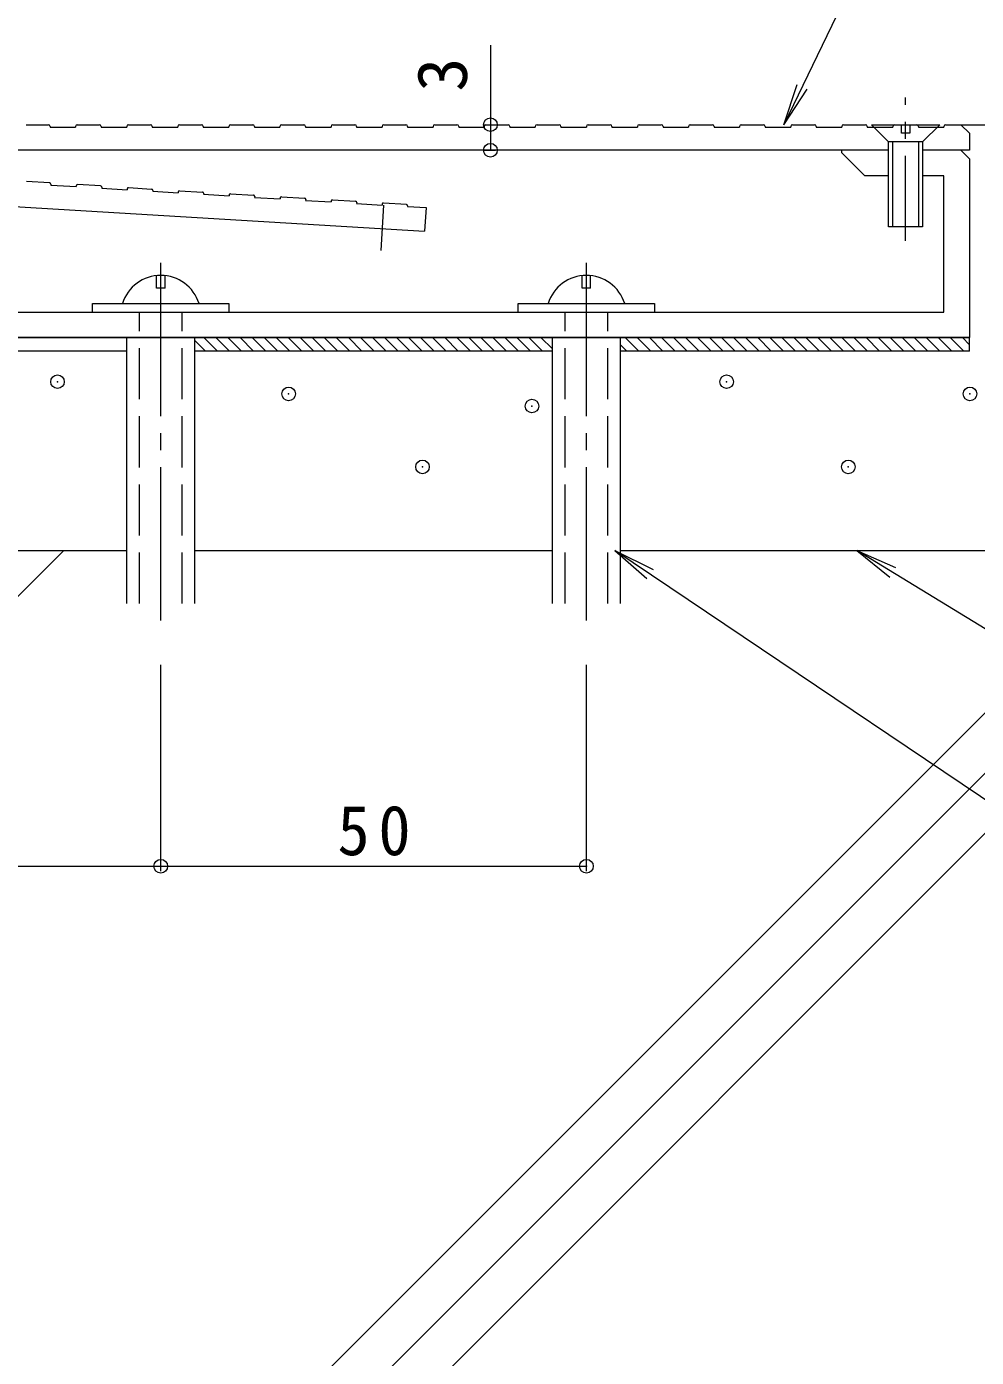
# Model space of a CAD drawing. Units: millimetres at full size, sheet at 1:2; details may follow other scales. Extents: x -278 to 305, y -274 to 185.
# Drawn here: x -27.1 to 84.5, y -118.3 to 38 of the extents above; entities that cross this region are included whole.
import ezdxf
from ezdxf.enums import TextEntityAlignment as Align

# ---------------------------------------------------------------- set-up
doc = ezdxf.new("R2010")
doc.units = ezdxf.units.MM
doc.header["$LTSCALE"] = 2
doc.header["$PDMODE"] = 32
doc.header["$PDSIZE"] = 1.6
for name, pattern in [('CHAIN1', [8, 5, -1, 1, -1]), ('CHAIN2', [12, 9, -1, 1, -1]), ('DASHED3', [4, 3, -1])]:
    doc.linetypes.add(name, pattern=pattern)
for name, color, linetype, lineweight in [('D-0', 3, 'Continuous', 9), ('D-1', 2, 'Continuous', 9), ('D-2', 4, 'Continuous', 9), ('D-3', 6, 'Continuous', 5), ('D-4', 7, 'Continuous', 9), ('D-5', 7, 'Continuous', 9)]:
    doc.layers.add(name, color=color, linetype=linetype, lineweight=lineweight)
doc.styles.add('ＭＳ ゴシック', font='')
doc.styles.get('ＭＳ ゴシック').set_extended_font_data('MS Gothic')

msp = doc.modelspace()

# ---------------------------------------------------------------- linework, layer by layer
at = {"layer": 'D-0'}
for p, q in [((-27.113, 26.49), (-24.513, 26.49)), ((-24.313, 26.29), (-24.313, 26.19)), ((-24.313, 26.19), (-21.313, 26.19)), ((-21.313, 26.29), (-21.313, 26.19)), ((-21.113, 26.49), (-18.513, 26.49)), ((-18.313, 26.29), (-18.313, 26.19)), ((-18.313, 26.19), (-15.313, 26.19)), ((-15.313, 26.29), (-15.313, 26.19)), ((-15.113, 26.49), (-12.513, 26.49)), ((-12.313, 26.29), (-12.313, 26.19)), ((-12.313, 26.19), (-9.313, 26.19)), ((-9.313, 26.29), (-9.313, 26.19)), ((-9.113, 26.49), (-6.513, 26.49)), ((-6.313, 26.29), (-6.313, 26.19)), ((-6.313, 26.19), (-3.313, 26.19)), ((-3.313, 26.29), (-3.313, 26.19)), ((-3.113, 26.49), (-0.513, 26.49)), ((-0.313, 26.29), (-0.313, 26.19)), ((-0.313, 26.19), (2.687, 26.19)), ((2.687, 26.29), (2.687, 26.19)), ((2.887, 26.49), (5.487, 26.49)), ((5.687, 26.29), (5.687, 26.19)), ((5.687, 26.19), (8.687, 26.19)), ((8.687, 26.29), (8.687, 26.19)), ((8.887, 26.49), (11.487, 26.49)), ((11.687, 26.29), (11.687, 26.19)), ((11.687, 26.19), (14.687, 26.19)), ((14.687, 26.29), (14.687, 26.19)), ((14.887, 26.49), (17.487, 26.49)), ((17.687, 26.29), (17.687, 26.19)), ((17.687, 26.19), (20.687, 26.19)), ((20.687, 26.29), (20.687, 26.19)), ((20.887, 26.49), (23.487, 26.49)), ((23.687, 26.29), (23.687, 26.19)), ((23.687, 26.19), (26.687, 26.19)), ((26.687, 26.29), (26.687, 26.19)), ((26.887, 26.49), (29.487, 26.49)), ((29.687, 26.29), (29.687, 26.19)), ((29.687, 26.19), (32.687, 26.19)), ((32.687, 26.29), (32.687, 26.19)), ((32.887, 26.49), (35.487, 26.49)), ((35.687, 26.29), (35.687, 26.19)), ((35.687, 26.19), (38.687, 26.19)), ((38.687, 26.29), (38.687, 26.19)), ((38.887, 26.49), (41.487, 26.49)), ((41.687, 26.29), (41.687, 26.19)), ((41.687, 26.19), (44.687, 26.19)), ((44.687, 26.29), (44.687, 26.19)), ((44.887, 26.49), (47.487, 26.49)), ((47.687, 26.29), (47.687, 26.19)), ((47.687, 26.19), (50.687, 26.19)), ((50.687, 26.29), (50.687, 26.19)), ((50.887, 26.49), (53.487, 26.49)), ((53.687, 26.29), (53.687, 26.19)), ((53.687, 26.19), (56.687, 26.19)), ((56.687, 26.29), (56.687, 26.19)), ((56.887, 26.49), (59.487, 26.49)), ((59.687, 26.29), (59.687, 26.19)), ((59.687, 26.19), (62.687, 26.19)), ((62.687, 26.29), (62.687, 26.19)), ((62.887, 26.49), (65.487, 26.49)), ((65.687, 26.29), (65.687, 26.19)), ((65.687, 26.19), (68.687, 26.19)), ((68.687, 26.29), (68.687, 26.19)), ((68.887, 26.49), (71.487, 26.49)), ((71.687, 26.29), (71.687, 26.19)), ((71.687, 26.19), (74.687, 26.19)), ((74.687, 26.29), (74.687, 26.19)), ((74.887, 26.49), (77.487, 26.49)), ((77.687, 26.29), (77.687, 26.19)), ((77.687, 26.19), (80.687, 26.19)), ((80.687, 26.29), (80.687, 26.19)), ((80.887, 26.49), (82.688, 26.49)), ((74.188, 23.49), (-86.312, 23.49)), ((-136.312, 23.362), (19.685, 14.002)), ((-24.374, 19.651), (-27.07, 19.813)), ((-24.234, 19.493), (-24.24, 19.393)), ((-24.24, 19.393), (-21.245, 19.213)), ((-21.239, 19.313), (-21.245, 19.213)), ((-18.385, 19.292), (-21.08, 19.454)), ((-18.244, 19.133), (-18.25, 19.033)), ((-18.25, 19.033), (-15.256, 18.854)), ((-15.25, 18.954), (-15.256, 18.854)), ((-15.091, 19.094), (-12.396, 18.933)), ((-12.255, 18.774), (-12.261, 18.674)), ((-12.261, 18.674), (-9.267, 18.494)), ((-9.261, 18.594), (-9.267, 18.494)), ((-9.102, 18.735), (-6.407, 18.573)), ((-6.266, 18.415), (-6.272, 18.315)), ((-6.272, 18.315), (-3.277, 18.135)), ((-3.271, 18.235), (-3.277, 18.135)), ((-3.113, 18.376), (-0.418, 18.214)), ((-0.277, 18.055), (-0.283, 17.955)), ((-0.283, 17.955), (2.712, 17.776)), ((2.718, 17.876), (2.712, 17.776)), ((2.877, 18.016), (5.572, 17.855)), ((5.712, 17.696), (5.706, 17.596)), ((5.706, 17.596), (8.701, 17.416)), ((8.707, 17.516), (8.701, 17.416)), ((8.866, 17.657), (11.561, 17.495)), ((11.702, 17.337), (11.696, 17.237)), ((11.696, 17.237), (14.69, 17.057)), ((14.855, 17.298), (17.55, 17.136)), ((14.696, 17.157), (14.69, 17.057)), ((17.691, 16.977), (17.685, 16.877)), ((17.685, 16.877), (19.85, 16.747)), ((19.85, 16.747), (19.685, 14.002))]:
    msp.add_line(p, q, dxfattribs=at)
at = {"layer": 'D-0', "linetype": 'CHAIN1'}
msp.add_line((14.859, 17.047), (14.538, 11.699), dxfattribs=at)
at = {"layer": 'D-0'}
msp.add_lwpolyline([(82.688, 26.49), (83.688, 25.49), (83.688, 23.49), (78.188, 23.49)], dxfattribs=at)
for centre, radius, start, end in [((-24.513, 26.29), 0.2, 0, 90), ((-21.113, 26.29), 0.2, 90, 180), ((-18.513, 26.29), 0.2, 0, 90), ((-15.113, 26.29), 0.2, 90, 180), ((-12.513, 26.29), 0.2, 0, 90), ((-9.113, 26.29), 0.2, 90, 180), ((-6.513, 26.29), 0.2, 0, 90), ((-3.113, 26.29), 0.2, 90, 180), ((-0.513, 26.29), 0.2, 0, 90), ((2.887, 26.29), 0.2, 90, 180), ((5.487, 26.29), 0.2, 0, 90), ((8.887, 26.29), 0.2, 90, 180), ((11.487, 26.29), 0.2, 0, 90), ((14.887, 26.29), 0.2, 90, 180), ((17.487, 26.29), 0.2, 0, 90), ((20.887, 26.29), 0.2, 90, 180), ((23.487, 26.29), 0.2, 0, 90), ((26.887, 26.29), 0.2, 90, 180), ((29.487, 26.29), 0.2, 0, 90), ((32.887, 26.29), 0.2, 90, 180), ((35.487, 26.29), 0.2, 0, 90), ((38.887, 26.29), 0.2, 90, 180), ((41.487, 26.29), 0.2, 0, 90), ((44.887, 26.29), 0.2, 90, 180), ((47.487, 26.29), 0.2, 0, 90), ((50.887, 26.29), 0.2, 90, 180), ((53.487, 26.29), 0.2, 0, 90), ((56.887, 26.29), 0.2, 90, 180), ((59.487, 26.29), 0.2, 0, 90), ((62.887, 26.29), 0.2, 90, 180), ((65.487, 26.29), 0.2, 0, 90), ((68.887, 26.29), 0.2, 90, 180), ((71.487, 26.29), 0.2, 0, 90), ((74.887, 26.29), 0.2, 90, 180), ((77.487, 26.29), 0.2, 0, 90), ((80.887, 26.29), 0.2, 90, 180), ((-24.383, 19.502), 0.15, 356.56917, 86.56917), ((-21.089, 19.304), 0.15, 86.56955, 176.56956), ((-18.394, 19.142), 0.15, 356.56877, 86.57584), ((-15.1, 18.945), 0.15, 86.5625, 176.56956), ((-12.405, 18.783), 0.15, 356.57625, 86.5625), ((-9.111, 18.585), 0.15, 86.57625, 176.57625), ((-6.416, 18.424), 0.15, 356.56877, 86.57584), ((-3.122, 18.226), 0.15, 86.56288, 176.5629), ((-0.426, 18.064), 0.15, 356.56877, 86.57584), ((2.868, 17.867), 0.15, 86.56288, 176.56956), ((5.563, 17.705), 0.15, 356.56877, 86.5625), ((8.857, 17.507), 0.15, 86.56288, 176.55542), ((11.552, 17.346), 0.15, 356.56877, 86.5625), ((14.846, 17.148), 0.15, 86.56288, 176.56956), ((17.541, 16.986), 0.15, 356.56877, 86.5625)]:
    msp.add_arc(centre, radius, start, end, dxfattribs=at)
at = {"layer": 'D-1', "linetype": 'CHAIN1'}
msp.add_line((76.188, 12.836), (76.188, 29.698), dxfattribs=at)
at = {"layer": 'D-1'}
for p, q in [((72.188, 26.49), (80.188, 26.49)), ((75.688, 25.49), (75.688, 26.49)), ((76.688, 25.49), (75.688, 25.49)), ((76.688, 26.49), (76.688, 25.49)), ((80.188, 26.49), (78.188, 24.49)), ((74.188, 14.49), (74.188, 24.49)), ((74.688, 14.49), (74.688, 24.49)), ((77.688, 24.49), (77.688, 14.49)), ((78.188, 24.49), (78.188, 14.49)), ((82.688, 23.49), (83.688, 22.49)), ((74.188, 20.49), (71.388, 20.49)), ((80.688, 20.49), (78.188, 20.49)), ((78.188, 14.49), (74.188, 14.49)), ((-11.812, 7.29), (-11.812, 8.763)), ((-10.812, 7.29), (-10.812, 8.763)), ((38.188, 7.29), (38.188, 8.763)), ((39.188, 7.29), (39.188, 8.763)), ((-10.812, 7.29), (-11.812, 7.29)), ((39.188, 7.29), (38.188, 7.29)), ((-19.312, 5.49), (-3.312, 5.49)), ((-19.312, 4.49), (-19.312, 5.49)), ((-3.312, 5.49), (-3.312, 4.49)), ((30.688, 5.49), (46.688, 5.49)), ((30.688, 4.49), (30.688, 5.49)), ((46.688, 5.49), (46.688, 4.49)), ((-15.312, -29.764), (-15.312, 1.49)), ((-7.312, -29.764), (-7.312, 1.49)), ((34.688, -29.764), (34.688, 1.49)), ((42.688, -29.764), (42.688, 1.49))]:
    msp.add_line(p, q, dxfattribs=at)
at = {"layer": 'D-1', "linetype": 'CHAIN2'}
for p, q in [((-11.312, -31.732), (-11.312, 11.986)), ((38.688, -31.732), (38.688, 11.986))]:
    msp.add_line(p, q, dxfattribs=at)
at = {"layer": 'D-1', "linetype": 'DASHED3'}
for p, q in [((-13.812, -29.764), (-13.812, 4.49)), ((-8.812, -29.764), (-8.812, 4.49)), ((36.188, -29.764), (36.188, 4.49)), ((41.188, -29.764), (41.188, 4.49))]:
    msp.add_line(p, q, dxfattribs=at)
at = {"layer": 'D-1'}
for points in [[(78.188, 24.49), (74.188, 24.49), (72.188, 26.49)], [(71.388, 20.49), (68.688, 23.19), (68.688, 23.49)], [(83.688, 22.49), (83.688, 1.49), (-76.812, 1.49)], [(-82.312, 18.886), (-82.312, 14.99), (-73.812, 14.99), (-73.812, 4.49), (80.688, 4.49), (80.688, 20.49)]]:
    msp.add_lwpolyline(points, dxfattribs=at)
for centre in [(-11.312, 4.072), (38.688, 4.072)]:
    msp.add_arc(centre, 4.718, 17.49234, 162.50769, dxfattribs=at)
at = {"layer": 'D-2'}
for p, q in [((-97.212, 1.49), (83.688, 1.49)), ((-7.312, 1.143), (-6.059, -0.11)), ((-6.245, 1.49), (-4.645, -0.11)), ((-4.83, 1.49), (-3.23, -0.11)), ((-3.416, 1.49), (-1.816, -0.11)), ((-2.002, 1.49), (-0.402, -0.11)), ((-0.588, 1.49), (1.012, -0.11)), ((0.826, 1.49), (2.426, -0.11)), ((2.241, 1.49), (3.841, -0.11)), ((3.655, 1.49), (5.255, -0.11)), ((5.069, 1.49), (6.669, -0.11)), ((6.483, 1.49), (8.083, -0.11)), ((7.898, 1.49), (9.498, -0.11)), ((9.312, 1.49), (10.912, -0.11)), ((10.726, 1.49), (12.326, -0.11)), ((12.14, 1.49), (13.74, -0.11)), ((13.554, 1.49), (15.154, -0.11)), ((14.969, 1.49), (16.569, -0.11)), ((16.383, 1.49), (17.983, -0.11)), ((17.797, 1.49), (19.397, -0.11)), ((19.211, 1.49), (20.811, -0.11)), ((20.625, 1.49), (22.225, -0.11)), ((22.04, 1.49), (23.64, -0.11)), ((23.454, 1.49), (25.054, -0.11)), ((24.868, 1.49), (26.468, -0.11)), ((26.282, 1.49), (27.882, -0.11)), ((27.697, 1.49), (29.297, -0.11)), ((29.111, 1.49), (30.711, -0.11)), ((30.525, 1.49), (32.125, -0.11)), ((31.939, 1.49), (33.539, -0.11)), ((33.353, 1.49), (34.688, 0.155)), ((42.688, 0.64), (43.439, -0.11)), ((43.253, 1.49), (44.853, -0.11)), ((44.667, 1.49), (46.267, -0.11)), ((46.081, 1.49), (47.681, -0.11)), ((47.496, 1.49), (49.096, -0.11)), ((48.91, 1.49), (50.51, -0.11)), ((50.324, 1.49), (51.924, -0.11)), ((51.738, 1.49), (53.338, -0.11)), ((53.152, 1.49), (54.752, -0.11)), ((54.567, 1.49), (56.167, -0.11)), ((55.981, 1.49), (57.581, -0.11)), ((57.395, 1.49), (58.995, -0.11)), ((58.809, 1.49), (60.409, -0.11)), ((60.224, 1.49), (61.824, -0.11)), ((61.638, 1.49), (63.238, -0.11)), ((63.052, 1.49), (64.652, -0.11)), ((64.466, 1.49), (66.066, -0.11)), ((65.88, 1.49), (67.48, -0.11)), ((67.295, 1.49), (68.895, -0.11)), ((68.709, 1.49), (70.309, -0.11)), ((70.123, 1.49), (71.723, -0.11)), ((71.537, 1.49), (73.137, -0.11)), ((72.951, 1.49), (74.551, -0.11)), ((74.366, 1.49), (75.966, -0.11)), ((75.78, 1.49), (77.38, -0.11)), ((77.194, 1.49), (78.794, -0.11)), ((78.608, 1.49), (80.208, -0.11)), ((80.023, 1.49), (81.623, -0.11)), ((81.437, 1.49), (83.037, -0.11)), ((82.851, 1.49), (83.688, 0.653)), ((83.688, -0.11), (83.688, 1.49)), ((-15.312, -0.11), (-97.212, -0.11)), ((34.688, -0.11), (-7.312, -0.11)), ((83.688, -0.11), (42.688, -0.11))]:
    msp.add_line(p, q, dxfattribs=at)
at = {"layer": 'D-3'}
for p, q in [((82.688, 26.49), (158.688, 26.49)), ((-21.633, -149.735), (129.594, 1.491)), ((-14.561, -149.735), (136.665, 1.491)), ((-7.49, -149.735), (143.736, 1.491)), ((-86.312, -23.511), (-15.312, -23.511)), ((-47.741, -48.564), (-22.687, -23.511)), ((-7.312, -23.511), (34.688, -23.511)), ((42.688, -23.511), (93.688, -23.511))]:
    msp.add_line(p, q, dxfattribs=at)
for p in [(-23.443, -3.696), (55.165, -3.696), (3.712, -5.125), (83.749, -5.125), (32.297, -6.554), (19.434, -13.701), (69.457, -13.701)]:
    msp.add_point(p, dxfattribs=at)
at = {"layer": 'D-4'}
for p, q in [((61.888, 26.48), (64.631, 30.66)), ((-7.312, -0.11), (-7.312, 1.49)), ((42.039, -23.511), (45.788, -26.82)), ((70.444, -23.511), (74.335, -26.65)), ((-11.312, -61.204), (-11.312, -36.941)), ((38.688, -61.204), (38.688, -36.941)), ((-86.312, -60.604), (-11.312, -60.604)), ((-11.312, -60.604), (38.688, -60.604))]:
    msp.add_line(p, q, dxfattribs=at)
for points in [[(98.402, 102.103), (61.888, 26.48), (63.456, 31.228)], [(102.214, -64.01), (42.039, -23.511), (46.516, -25.737)], [(102.214, -42.902), (70.444, -23.511), (75.015, -25.536)]]:
    msp.add_lwpolyline(points, dxfattribs=at)
for p in [(-11.312, -60.604), (38.688, -60.604)]:
    msp.add_point(p, dxfattribs=at)
at = {"layer": 'D-5'}
for p, q in [((27.419, 35.834), (27.419, 23.49)), ((26.672, 26.49), (28.019, 26.49)), ((26.672, 23.49), (28.019, 23.49))]:
    msp.add_line(p, q, dxfattribs=at)
for p in [(27.419, 26.49), (27.419, 23.49)]:
    msp.add_point(p, dxfattribs=at)

# ---------------------------------------------------------------- texts
at = {"layer": 'D-4', "color": 2, "insert": (9.438, -59.404), "char_height": 5.865, "attachment_point": 7, "style": 'ＭＳ ゴシック'}
msp.add_mtext('\\T1.27;\\W0.95;50', dxfattribs=at)
at = {"layer": 'D-5', "color": 2, "style": 'ＭＳ ゴシック'}
msp.add_text('3', height=5.865, rotation=90, dxfattribs=at).set_placement((26.419, 30.371), align=Align.BOTTOM_LEFT)

doc.saveas('drawing.dxf')
